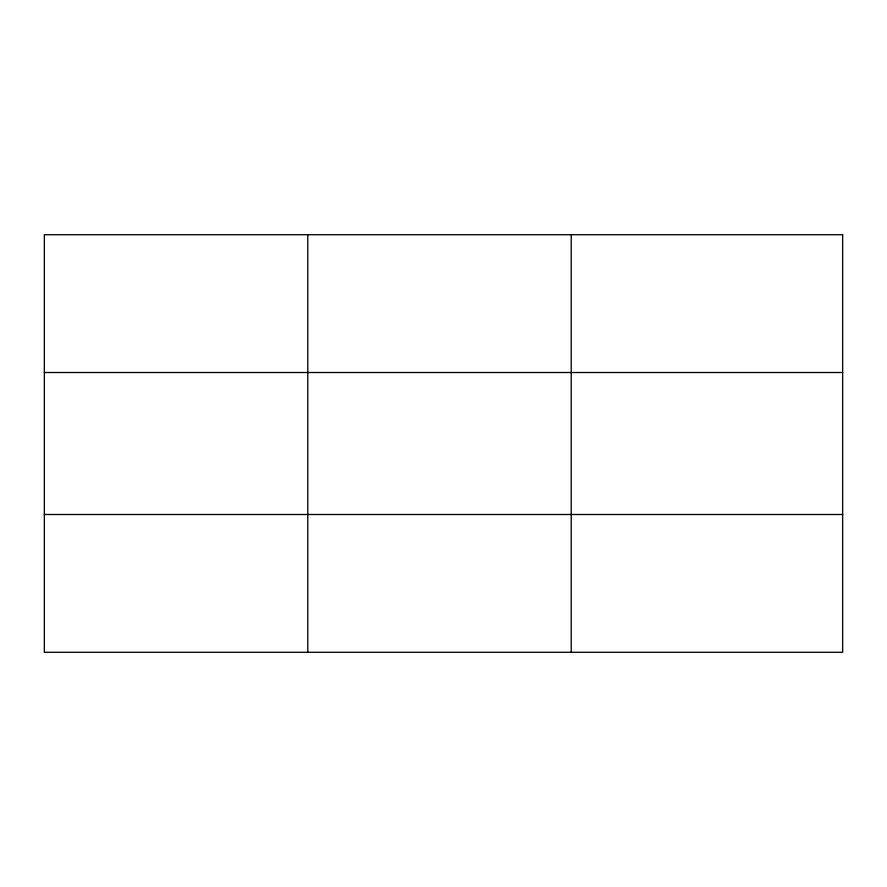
<?xml version="1.0" encoding="UTF-8"?>
<svg xmlns="http://www.w3.org/2000/svg" width="887" height="887" viewBox="0 0 887 887"><rect width="100%" height="100%" fill="white"/><g stroke="black" fill="none" stroke-linecap="round" stroke-linejoin="round"><path stroke-width="1.33" d="M307.789 652.289L307.789 234.711M571.228 652.289L571.228 234.711M44.35 372.507L842.65 372.507M44.35 514.493L842.65 514.493M842.65 234.711L842.65 652.289L44.35 652.289L44.35 234.711L842.65 234.711"/></g></svg>
